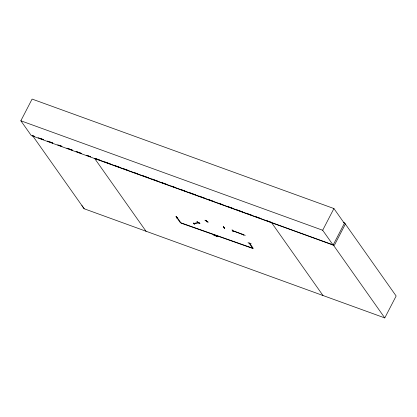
<?xml version="1.0" encoding="UTF-8"?>
<svg xmlns="http://www.w3.org/2000/svg" width="417" height="417" viewBox="0 0 417 417"><rect width="100%" height="100%" fill="white"/><g stroke="black" fill="none" stroke-linecap="round" stroke-linejoin="round"><path stroke-width="0.63" d="M193.431 222.887L194.51 224.419M224.528 228.334L223.35 226.765L224.617 228.396M232.066 229.923L233.16 231.461M248.006 242.751L251.196 243.815M208.047 222.105L204.971 220.202L208.104 222.125M343.373 222.511L344.588 222.949L333.126 245.06L31.306 135.588L20.85 120.779L32.099 99.074L333.923 208.547L344.374 223.356M197.079 221.547C199.211 223.846 202.594 224.836 196.907 221.735M199.133 222.714L194.025 223.939L193.431 223.559L198.622 222.318M198.638 222.329L198.456 222.662L198.893 222.407M198.773 222.318L198.565 222.73L198.878 222.386M243.247 234.536L232.524 230.648L243.46 234.839L243.387 234.265M333.126 245.06L322.675 230.247L333.923 208.547M345.505 223.814L334.351 245.332L94.529 158.304L146.091 231.352M271.431 222.464L322.993 295.512L384.782 317.926L396.15 295.997L344.588 222.949M242.027 234.208L245.248 235.386M176.151 216.59L177.241 218.206L176.151 216.647M177.063 218.133L175.979 216.574M206.087 220.499L207.207 222.047M206.545 221.229L206.379 221.119M249.611 243.278L253.27 248.391L180.28 222.61L176.589 217.377L177.215 217.601L181.14 223.147L252.879 248.475L248.954 242.934L249.502 243.121M206.65 221.286L207.004 221.469M176.683 217.393L177.069 217.591L176.74 217.413M223.569 227.427L223.866 227.541M223.882 227.593L223.58 227.473M193.915 223.7L193.613 223.58M20.85 120.779L322.675 230.247M34.455 136.385L32.62 135.723L84.182 208.766L322.993 295.512M38.124 137.719L43.629 139.716M47.298 141.045L52.808 143.041L49.717 141.889M57.702 144.819L61.982 146.372L58.901 145.231M66.876 148.15L72.386 150.146L68.086 148.567M76.056 151.475L81.56 153.472L77.265 151.903M90.739 156.802L86.455 155.249L90.734 156.797M95.634 158.575L99.918 160.133M104.813 161.905L110.323 163.907M113.997 165.236L119.507 167.233M123.177 168.567L128.686 170.563M133.581 172.341L137.871 173.894M142.765 175.672L148.275 177.668M151.944 179.002L157.454 180.999M161.129 182.333L166.638 184.33M171.533 186.107L175.818 187.66M180.717 189.438L185.002 190.991M189.897 192.769L195.406 194.765M199.081 196.099L204.591 198.096M208.26 199.425L213.77 201.427M218.67 203.204L222.954 204.757M227.849 206.53L233.358 208.531M237.033 209.86L242.543 211.862M246.212 213.191L251.722 215.193M255.397 216.522L260.906 218.518M265.801 220.296L271.311 222.297M32.578 135.661L34.413 136.328M40.532 138.553L43.597 139.669M232.118 229.97L233.16 231.482M224.429 228.349L223.429 226.765L224.612 228.412M193.608 223.59L193.9 223.648M198.398 222.61L198.992 222.986M81.894 205.576L84.182 208.766M333.219 244.878L384.782 317.926M214.364 234.959L213.301 234.573L214.124 235.172L213.885 235.402L215.224 235.886L214.364 234.959M216.454 235.714L215.391 235.329L216.209 235.928L215.975 236.158L217.314 236.642L216.454 235.714M243.815 235.047L243.564 234.834L243.815 235.047"/></g></svg>
